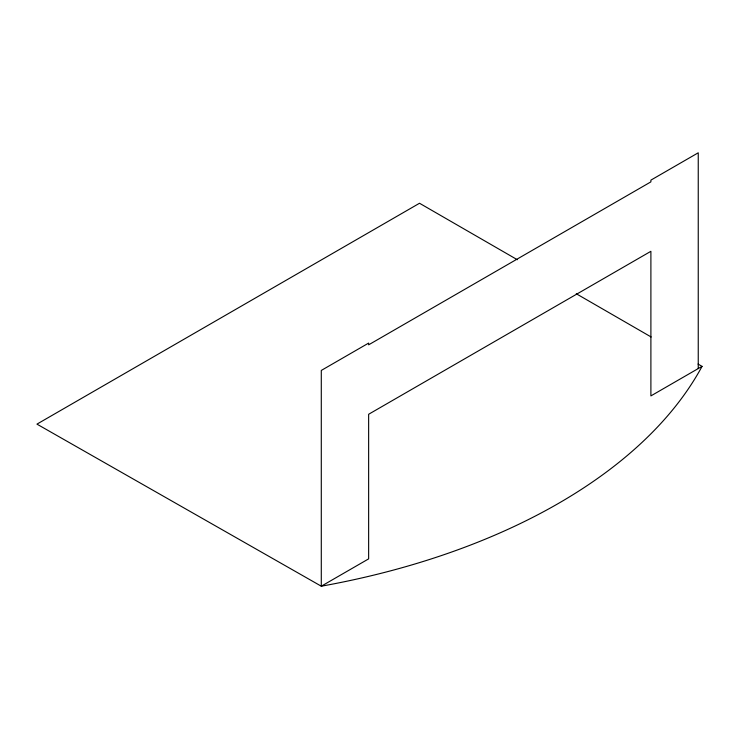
<?xml version="1.0" encoding="UTF-8"?>
<svg xmlns="http://www.w3.org/2000/svg" width="739" height="739" viewBox="0 0 739 739"><rect width="100%" height="100%" fill="white"/><g stroke="black" fill="none" stroke-linecap="round" stroke-linejoin="round"><path stroke-width="1.11" d="M698.059 364.068L702.05 366.368L650.893 395.91L650.893 251.306L368.641 414.265L368.641 558.869L321.289 586.203L36.95 424.131L419.521 203.253L517.355 259.74M576.263 293.743L651.133 336.975M698.244 368.567L698.244 152.797L650.893 180.131L650.893 181.868L368.641 344.827L368.641 343.09L321.289 370.433L321.289 586.203A579.81 334.749 0 0 0 702.05 366.368"/></g></svg>
